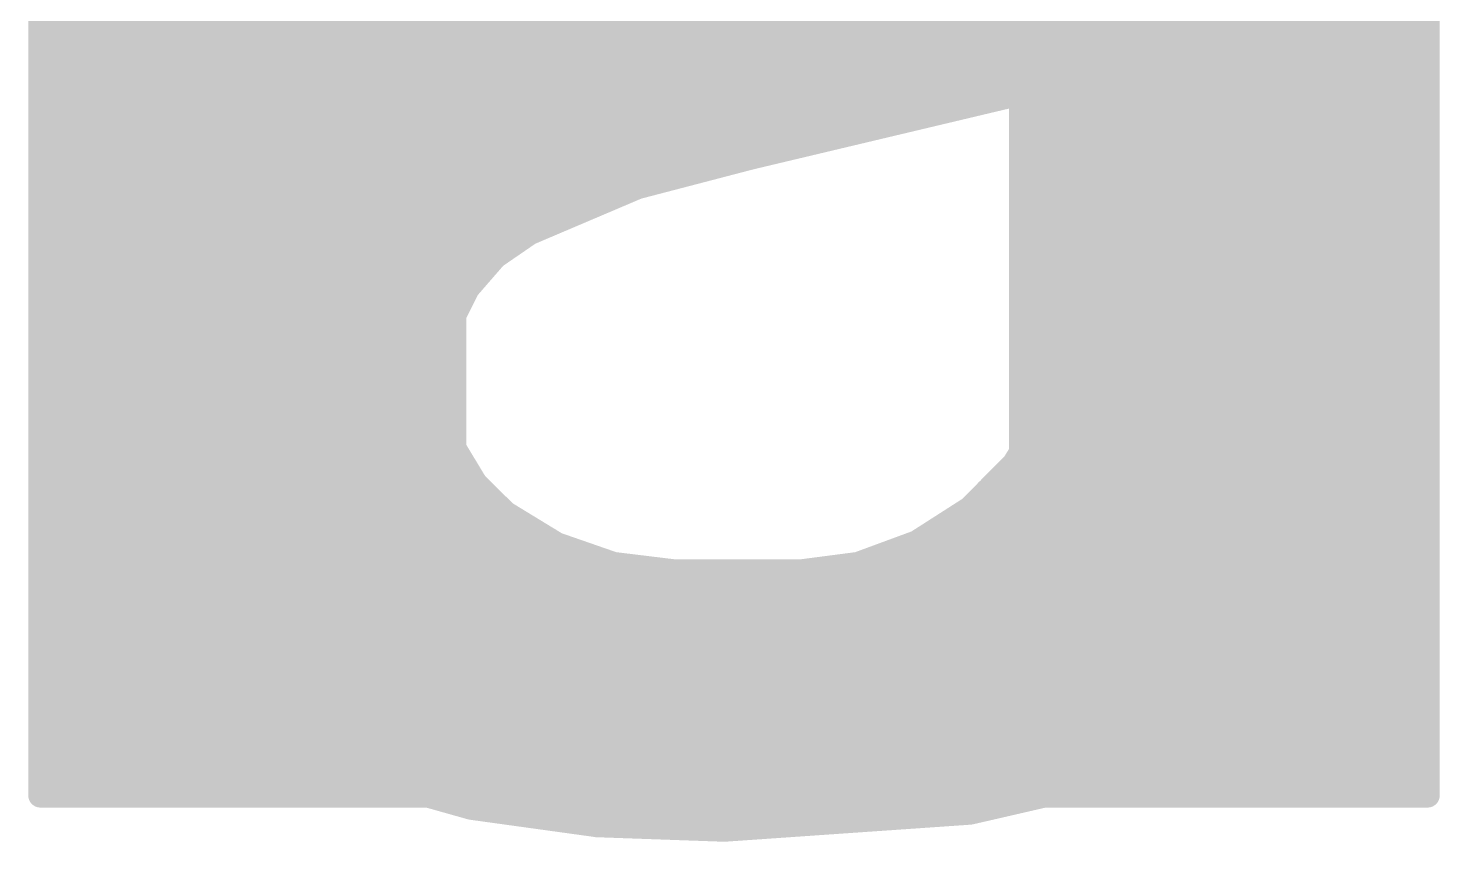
# Model space of a CAD drawing. Extents: x -19.1 to 53.5, y -15.6 to 59.8.
# Drawn here: x 34.468 to 35.941, y 20.335 to 21.184 of the extents above; entities that cross this region are included whole.
import ezdxf

# ---------------------------------------------------------------- set-up
doc = ezdxf.new("R2010")
doc.units = 0
doc.layers.add('21', color=41, linetype='CONTINUOUS')
doc.layers.add('22', color=40, linetype='CONTINUOUS')

msp = doc.modelspace()

# ---------------------------------------------------------------- linework, layer by layer
at = {"layer": '21', "const_width": 0.0254}
for points in [[(35.9283, 21.5417), (35.9283, 20.3835)], [(34.4805, 20.3835), (34.4805, 21.4401)], [(35.5041, 20.3835), (35.5041, 21.4122)], [(34.9123, 21.336), (34.9123, 20.3835)], [(34.4805, 21.1836), (34.9123, 21.1836)], [(35.5041, 21.1836), (35.9283, 21.1836)], [(34.4805, 21.1582), (34.9123, 21.1582)], [(35.5041, 21.1582), (35.9283, 21.1582)], [(34.4805, 21.1328), (34.9123, 21.1328)], [(35.5041, 21.1328), (35.9283, 21.1328)], [(34.4805, 21.1074), (34.9123, 21.1074)], [(35.5041, 21.1074), (35.9283, 21.1074)], [(34.4805, 21.082), (34.9123, 21.082)], [(35.5041, 21.082), (35.9283, 21.082)], [(34.4805, 21.0566), (34.9123, 21.0566)], [(35.5041, 21.0566), (35.9283, 21.0566)], [(34.4805, 21.0312), (34.9123, 21.0312)], [(35.5041, 21.0312), (35.9283, 21.0312)], [(34.4805, 21.0058), (34.9123, 21.0058)], [(35.5041, 21.0058), (35.9283, 21.0058)], [(34.4805, 20.9804), (34.9123, 20.9804)], [(35.5041, 20.9804), (35.9283, 20.9804)], [(34.4805, 20.955), (34.9123, 20.955)], [(35.5041, 20.955), (35.9283, 20.955)], [(34.4805, 20.9296), (34.9123, 20.9296)], [(35.5041, 20.9296), (35.9283, 20.9296)], [(34.4805, 20.9042), (34.9123, 20.9042)], [(35.5041, 20.9042), (35.9283, 20.9042)], [(34.4805, 20.8788), (34.9123, 20.8788)], [(35.5041, 20.8788), (35.9283, 20.8788)], [(34.4805, 20.8534), (34.9123, 20.8534)], [(35.5041, 20.8534), (35.9283, 20.8534)], [(34.4805, 20.828), (34.9123, 20.828)], [(35.5041, 20.828), (35.9283, 20.828)], [(34.4805, 20.8026), (34.9123, 20.8026)], [(35.5041, 20.8026), (35.9283, 20.8026)], [(34.4805, 20.7772), (34.9123, 20.7772)], [(35.5041, 20.7772), (35.9283, 20.7772)], [(34.4805, 20.7518), (34.9123, 20.7518)], [(35.5041, 20.7518), (35.9283, 20.7518)], [(34.4805, 20.7264), (34.9123, 20.7264)], [(35.5041, 20.7264), (35.9283, 20.7264)], [(34.4805, 20.701), (34.9123, 20.701)], [(35.5041, 20.701), (35.9283, 20.701)], [(34.4805, 20.6756), (34.9123, 20.6756)], [(35.5041, 20.6756), (35.9283, 20.6756)], [(34.4805, 20.6502), (34.9123, 20.6502)], [(35.5041, 20.6502), (35.9283, 20.6502)], [(34.4805, 20.6248), (34.9123, 20.6248)], [(35.5041, 20.6248), (35.9283, 20.6248)], [(34.4805, 20.5994), (34.9123, 20.5994)], [(35.5041, 20.5994), (35.9283, 20.5994)], [(34.4805, 20.574), (34.9123, 20.574)], [(35.5041, 20.574), (35.9283, 20.574)], [(34.4805, 20.5486), (34.9123, 20.5486)], [(35.5041, 20.5486), (35.9283, 20.5486)], [(34.4805, 20.5232), (34.9123, 20.5232)], [(35.5041, 20.5232), (35.9283, 20.5232)], [(34.4805, 20.4978), (34.9123, 20.4978)], [(35.5041, 20.4978), (35.9283, 20.4978)], [(34.4805, 20.4724), (34.9123, 20.4724)], [(35.5041, 20.4724), (35.9283, 20.4724)], [(34.4805, 20.447), (34.9123, 20.447)], [(35.5041, 20.447), (35.9283, 20.447)], [(34.4805, 20.4216), (34.9123, 20.4216)], [(35.5041, 20.4216), (35.9283, 20.4216)], [(34.4805, 20.3962), (34.9123, 20.3962)], [(35.5041, 20.3962), (35.9283, 20.3962)], [(34.9123, 20.3835), (34.4805, 20.3835)], [(35.9283, 20.3835), (35.5041, 20.3835)]]:
    msp.add_lwpolyline(points, dxfattribs=at)
at = {"layer": '21', "const_width": 0.0127}
for points in [[(34.4805, 21.19, 1), (34.4805, 21.1773)], [(34.9123, 21.1773, 1), (34.9123, 21.19)], [(35.5041, 21.19, 1), (35.5041, 21.1773)], [(35.9283, 21.1773, 1), (35.9283, 21.19)], [(34.4805, 21.1646, 1), (34.4805, 21.1518)], [(34.9123, 21.1518, 1), (34.9123, 21.1646)], [(35.5041, 21.1646, 1), (35.5041, 21.1518)], [(35.9283, 21.1518, 1), (35.9283, 21.1646)], [(34.4805, 21.1392, 1), (34.4805, 21.1264)], [(34.9123, 21.1264, 1), (34.9123, 21.1392)], [(35.5041, 21.1392, 1), (35.5041, 21.1264)], [(35.9283, 21.1264, 1), (35.9283, 21.1392)], [(34.4805, 21.1138, 1), (34.4805, 21.1011)], [(34.9123, 21.1011, 1), (34.9123, 21.1138)], [(35.5041, 21.1138, 1), (35.5041, 21.1011)], [(35.9283, 21.1011, 1), (35.9283, 21.1138)], [(34.4805, 21.0884, 1), (34.4805, 21.0756)], [(34.9123, 21.0756, 1), (34.9123, 21.0884)], [(35.5041, 21.0884, 1), (35.5041, 21.0756)], [(35.9283, 21.0756, 1), (35.9283, 21.0884)], [(34.4805, 21.063, 1), (34.4805, 21.0502)], [(34.9123, 21.0502, 1), (34.9123, 21.063)], [(35.5041, 21.063, 1), (35.5041, 21.0502)], [(35.9283, 21.0502, 1), (35.9283, 21.063)], [(34.4805, 21.0376, 1), (34.4805, 21.0249)], [(34.9123, 21.0249, 1), (34.9123, 21.0376)], [(35.5041, 21.0376, 1), (35.5041, 21.0249)], [(35.9283, 21.0249, 1), (35.9283, 21.0376)], [(34.4805, 21.0122, 1), (34.4805, 20.9994)], [(34.9123, 20.9994, 1), (34.9123, 21.0122)], [(35.5041, 21.0122, 1), (35.5041, 20.9994)], [(35.9283, 20.9994, 1), (35.9283, 21.0122)], [(34.4805, 20.9868, 1), (34.4805, 20.974)], [(34.9123, 20.974, 1), (34.9123, 20.9868)], [(35.5041, 20.9868, 1), (35.5041, 20.974)], [(35.9283, 20.974, 1), (35.9283, 20.9868)], [(34.4805, 20.9614, 1), (34.4805, 20.9487)], [(34.9123, 20.9487, 1), (34.9123, 20.9614)], [(35.5041, 20.9614, 1), (35.5041, 20.9487)], [(35.9283, 20.9487, 1), (35.9283, 20.9614)], [(34.4805, 20.936, 1), (34.4805, 20.9232)], [(34.9123, 20.9232, 1), (34.9123, 20.936)], [(35.5041, 20.936, 1), (35.5041, 20.9232)], [(35.9283, 20.9232, 1), (35.9283, 20.936)], [(34.4805, 20.9106, 1), (34.4805, 20.8978)], [(34.9123, 20.8978, 1), (34.9123, 20.9106)], [(35.5041, 20.9106, 1), (35.5041, 20.8978)], [(35.9283, 20.8978, 1), (35.9283, 20.9106)], [(34.4805, 20.8852, 1), (34.4805, 20.8725)], [(34.9123, 20.8725, 1), (34.9123, 20.8852)], [(35.5041, 20.8852, 1), (35.5041, 20.8725)], [(35.9283, 20.8725, 1), (35.9283, 20.8852)], [(34.4805, 20.8598, 1), (34.4805, 20.847)], [(34.9123, 20.847, 1), (34.9123, 20.8598)], [(35.5041, 20.8598, 1), (35.5041, 20.847)], [(35.9283, 20.847, 1), (35.9283, 20.8598)], [(34.4805, 20.8344, 1), (34.4805, 20.8216)], [(34.9123, 20.8216, 1), (34.9123, 20.8344)], [(35.5041, 20.8344, 1), (35.5041, 20.8216)], [(35.9283, 20.8216, 1), (35.9283, 20.8344)], [(34.4805, 20.809, 1), (34.4805, 20.7963)], [(34.9123, 20.7963, 1), (34.9123, 20.809)], [(35.5041, 20.809, 1), (35.5041, 20.7963)], [(35.9283, 20.7963, 1), (35.9283, 20.809)], [(34.4805, 20.7836, 1), (34.4805, 20.7708)], [(34.9123, 20.7708, 1), (34.9123, 20.7836)], [(35.5041, 20.7836, 1), (35.5041, 20.7708)], [(35.9283, 20.7708, 1), (35.9283, 20.7836)], [(34.4805, 20.7582, 1), (34.4805, 20.7454)], [(34.9123, 20.7454, 1), (34.9123, 20.7582)], [(35.5041, 20.7582, 1), (35.5041, 20.7454)], [(35.9283, 20.7454, 1), (35.9283, 20.7582)], [(34.4805, 20.7328, 1), (34.4805, 20.7201)], [(34.9123, 20.7201, 1), (34.9123, 20.7328)], [(35.5041, 20.7328, 1), (35.5041, 20.7201)], [(35.9283, 20.7201, 1), (35.9283, 20.7328)], [(34.4805, 20.7074, 1), (34.4805, 20.6946)], [(34.9123, 20.6946, 1), (34.9123, 20.7074)], [(35.5041, 20.7074, 1), (35.5041, 20.6946)], [(35.9283, 20.6946, 1), (35.9283, 20.7074)], [(34.4805, 20.682, 1), (34.4805, 20.6692)], [(34.9123, 20.6692, 1), (34.9123, 20.682)], [(35.5041, 20.682, 1), (35.5041, 20.6692)], [(35.9283, 20.6692, 1), (35.9283, 20.682)], [(34.4805, 20.6566, 1), (34.4805, 20.6439)], [(34.9123, 20.6439, 1), (34.9123, 20.6566)], [(35.5041, 20.6566, 1), (35.5041, 20.6439)], [(35.9283, 20.6439, 1), (35.9283, 20.6566)], [(34.4805, 20.6312, 1), (34.4805, 20.6184)], [(34.9123, 20.6184, 1), (34.9123, 20.6312)], [(35.5041, 20.6312, 1), (35.5041, 20.6184)], [(35.9283, 20.6184, 1), (35.9283, 20.6312)], [(34.4805, 20.6058, 1), (34.4805, 20.593)], [(34.9123, 20.593, 1), (34.9123, 20.6058)], [(35.5041, 20.6058, 1), (35.5041, 20.593)], [(35.9283, 20.593, 1), (35.9283, 20.6058)], [(34.4805, 20.5804, 1), (34.4805, 20.5677)], [(34.9123, 20.5677, 1), (34.9123, 20.5804)], [(35.5041, 20.5804, 1), (35.5041, 20.5677)], [(35.9283, 20.5677, 1), (35.9283, 20.5804)], [(34.4805, 20.555, 1), (34.4805, 20.5422)], [(34.9123, 20.5422, 1), (34.9123, 20.555)], [(35.5041, 20.555, 1), (35.5041, 20.5422)], [(35.9283, 20.5422, 1), (35.9283, 20.555)], [(34.4805, 20.5296, 1), (34.4805, 20.5168)], [(34.9123, 20.5168, 1), (34.9123, 20.5296)], [(35.5041, 20.5296, 1), (35.5041, 20.5168)], [(35.9283, 20.5168, 1), (35.9283, 20.5296)], [(34.4805, 20.5042, 1), (34.4805, 20.4915)], [(34.9123, 20.4915, 1), (34.9123, 20.5042)], [(35.5041, 20.5042, 1), (35.5041, 20.4915)], [(35.9283, 20.4915, 1), (35.9283, 20.5042)], [(34.4805, 20.4788, 1), (34.4805, 20.466)], [(34.9123, 20.466, 1), (34.9123, 20.4788)], [(35.5041, 20.4788, 1), (35.5041, 20.466)], [(35.9283, 20.466, 1), (35.9283, 20.4788)], [(34.4805, 20.4534, 1), (34.4805, 20.4407)], [(34.9123, 20.4407, 1), (34.9123, 20.4534)], [(35.5041, 20.4534, 1), (35.5041, 20.4407)], [(35.9283, 20.4407, 1), (35.9283, 20.4534)], [(34.4805, 20.428, 1), (34.4805, 20.4153)], [(34.9123, 20.4153, 1), (34.9123, 20.428)], [(35.5041, 20.428, 1), (35.5041, 20.4153)], [(35.9283, 20.4153, 1), (35.9283, 20.428)], [(34.4805, 20.4026, 1), (34.4805, 20.3898)], [(34.9123, 20.3898, 1), (34.9123, 20.4026)], [(35.5041, 20.4026, 1), (35.5041, 20.3898)], [(35.9283, 20.3898, 1), (35.9283, 20.4026)], [(34.4805, 20.3899, 1), (34.4805, 20.3772)], [(34.9123, 20.3772, 1), (34.9123, 20.3899)], [(35.5041, 20.3899, 1), (35.5041, 20.3772)], [(35.9283, 20.3772, 1), (35.9283, 20.3899)], [(34.4742, 20.3835, 1), (34.4868, 20.3835)], [(34.906, 20.3835, 1), (34.9186, 20.3835)], [(35.4978, 20.3835, 1), (35.5104, 20.3835)], [(35.922, 20.3835, 1), (35.9346, 20.3835)]]:
    msp.add_lwpolyline(points, format="xyb", dxfattribs=at)
at = {"layer": '22', "const_width": 0.0254}
for points in [[(34.7091, 20.9626), (35.5346, 21.4427)], [(35.5651, 21.4274), (35.1257, 21.1658)], [(35.7413, 21.2085), (35.6662, 21.1659)], [(34.5948, 21.1506), (34.6639, 21.2015)], [(34.6397, 21.1836), (35.1556, 21.1836)], [(35.0891, 21.1836), (35.6974, 21.1836)], [(35.1257, 21.1658), (34.7015, 20.9347)], [(35.6662, 21.1659), (35.5854, 21.1353)], [(34.5616, 21.1156), (34.5948, 21.1506)], [(34.6051, 21.1582), (35.1118, 21.1582)], [(35.0454, 21.1582), (35.6459, 21.1582)], [(34.5779, 21.1328), (35.0651, 21.1328)], [(35.0017, 21.1328), (35.5749, 21.1328)], [(35.5854, 21.1353), (35.2222, 21.049)], [(34.5364, 21.0744), (34.5616, 21.1156)], [(34.5566, 21.1074), (35.0185, 21.1074)], [(34.9581, 21.1074), (35.468, 21.1074)], [(34.5026, 20.9741), (34.5364, 21.0744)], [(34.541, 21.082), (34.9719, 21.082)], [(34.9144, 21.082), (35.3611, 21.082)], [(34.5304, 21.0566), (34.9253, 21.0566)], [(34.8707, 21.0566), (35.2542, 21.0566)], [(35.2222, 21.049), (35.1037, 21.0181)], [(34.5219, 21.0312), (34.8786, 21.0312)], [(34.8271, 21.0312), (35.154, 21.0312)], [(35.1037, 21.0181), (34.991, 20.9702)], [(34.5133, 21.0058), (34.832, 21.0058)], [(34.7834, 21.0058), (35.0748, 21.0058)], [(34.4932, 20.8686), (34.5026, 20.9741)], [(34.5048, 20.9804), (34.7854, 20.9804)], [(34.7397, 20.9804), (35.015, 20.9804)], [(34.991, 20.9702), (34.955, 20.9455)], [(34.5009, 20.955), (34.7388, 20.955)], [(34.6913, 20.9271), (34.7091, 20.9626)], [(34.7053, 20.955), (34.9688, 20.955)], [(34.955, 20.9455), (34.9264, 20.9126)], [(34.4986, 20.9296), (34.7032, 20.9296)], [(34.8031, 20.5943), (34.6913, 20.9271)], [(34.6926, 20.9296), (34.9412, 20.9296)], [(34.7015, 20.9347), (34.8107, 20.6096)], [(34.9264, 20.9126), (34.9069, 20.8736)], [(34.4964, 20.9042), (34.7117, 20.9042)], [(34.699, 20.9042), (34.9222, 20.9042)], [(34.4941, 20.8788), (34.7203, 20.8788)], [(34.7075, 20.8788), (34.9095, 20.8788)], [(35.2044, 20.5207), (35.9283, 20.8788)], [(35.9283, 20.8788), (35.2146, 20.5029)], [(35.5422, 20.8737), (35.5422, 20.8788)], [(35.5422, 20.8788), (35.9283, 20.8788)], [(35.9283, 20.8788), (35.9258, 20.8432)], [(34.5008, 20.7645), (34.4932, 20.8686)], [(34.9069, 20.8736), (34.8978, 20.831)], [(35.5392, 20.8221), (35.5422, 20.8737)], [(34.4943, 20.8534), (34.7288, 20.8534)], [(34.7161, 20.8534), (34.9025, 20.8534)], [(35.541, 20.8534), (35.8801, 20.8534)], [(35.877, 20.8534), (35.9265, 20.8534)], [(35.9258, 20.8432), (35.9156, 20.7848)], [(34.4962, 20.828), (34.7373, 20.828)], [(34.7246, 20.828), (34.8979, 20.828)], [(34.8978, 20.831), (34.8996, 20.7874)], [(35.5236, 20.7729), (35.5392, 20.8221)], [(35.5395, 20.828), (35.8319, 20.828)], [(35.8256, 20.828), (35.9231, 20.828)], [(34.498, 20.8026), (34.7459, 20.8026)], [(34.7331, 20.8026), (34.899, 20.8026)], [(35.533, 20.8026), (35.7836, 20.8026)], [(35.7743, 20.8026), (35.9187, 20.8026)], [(34.4999, 20.7772), (34.7544, 20.7772)], [(34.7417, 20.7772), (34.9027, 20.7772)], [(34.8996, 20.7874), (34.9122, 20.7458)], [(35.525, 20.7772), (35.7354, 20.7772)], [(35.7229, 20.7772), (35.913, 20.7772)], [(35.9156, 20.7848), (35.8724, 20.6578)], [(34.5151, 20.6981), (34.5008, 20.7645)], [(35.4965, 20.7289), (35.5236, 20.7729)], [(34.5035, 20.7518), (34.7629, 20.7518)], [(34.7502, 20.7518), (34.9104, 20.7518)], [(35.5106, 20.7518), (35.6872, 20.7518)], [(35.6716, 20.7518), (35.9044, 20.7518)], [(34.9122, 20.7458), (34.9347, 20.7086)], [(34.509, 20.7264), (34.7715, 20.7264)], [(34.7587, 20.7264), (34.9239, 20.7264)], [(35.4503, 20.6826), (35.4965, 20.7289)], [(35.494, 20.7264), (35.6389, 20.7264)], [(35.6202, 20.7264), (35.8957, 20.7264)], [(34.9347, 20.7086), (34.9656, 20.6781)], [(34.5145, 20.701), (34.78, 20.701)], [(34.5417, 20.6355), (34.5151, 20.6981)], [(34.7673, 20.701), (34.9424, 20.701)], [(35.4686, 20.701), (35.5907, 20.701)], [(35.5689, 20.701), (35.8871, 20.701)], [(34.5246, 20.6756), (34.7885, 20.6756)], [(34.7758, 20.6756), (34.9697, 20.6756)], [(34.9656, 20.6781), (35.0192, 20.6454)], [(35.3953, 20.6474), (35.4503, 20.6826)], [(35.4393, 20.6756), (35.5425, 20.6756)], [(35.5175, 20.6756), (35.8785, 20.6756)], [(35.8724, 20.6578), (35.8415, 20.5983)], [(34.5354, 20.6502), (34.7971, 20.6502)], [(34.7843, 20.6502), (35.0114, 20.6502)], [(35.0192, 20.6454), (35.0786, 20.6248)], [(35.3339, 20.6248), (35.3953, 20.6474)], [(35.3996, 20.6502), (35.4943, 20.6502)], [(35.4662, 20.6502), (35.8685, 20.6502)], [(34.5796, 20.5791), (34.5417, 20.6355)], [(34.5489, 20.6248), (34.8056, 20.6248)], [(34.7929, 20.6248), (35.0787, 20.6248)], [(35.0786, 20.6248), (35.1409, 20.6172)], [(35.1409, 20.6172), (35.2755, 20.6172)], [(35.2755, 20.6172), (35.3339, 20.6248)], [(35.3339, 20.6248), (35.446, 20.6248)], [(35.4148, 20.6248), (35.8553, 20.6248)], [(34.566, 20.5994), (34.8559, 20.5994)], [(34.8014, 20.5994), (35.3978, 20.5994)], [(34.8107, 20.6096), (35.2044, 20.5207)], [(35.3635, 20.5994), (35.8421, 20.5994)], [(35.2146, 20.5029), (34.8031, 20.5943)], [(35.8415, 20.5983), (35.7995, 20.5459)], [(34.6522, 20.5048), (34.5796, 20.5791)], [(34.5846, 20.574), (34.9684, 20.574)], [(34.8945, 20.574), (35.3496, 20.574)], [(35.3121, 20.574), (35.822, 20.574)], [(34.6094, 20.5486), (35.0808, 20.5486)], [(35.0089, 20.5486), (35.3014, 20.5486)], [(35.2608, 20.5486), (35.8016, 20.5486)], [(35.7995, 20.5459), (35.748, 20.5029)], [(34.6342, 20.5232), (35.1933, 20.5232)], [(35.1232, 20.5232), (35.2531, 20.5232)], [(35.2095, 20.5232), (35.7723, 20.5232)], [(34.7366, 20.4442), (34.6522, 20.5048)], [(34.6619, 20.4978), (35.74, 20.4978)], [(35.748, 20.5029), (35.6286, 20.4267)], [(34.6973, 20.4724), (35.7002, 20.4724)], [(34.7326, 20.447), (35.6604, 20.447)], [(34.8301, 20.399), (34.7366, 20.4442)], [(35.6286, 20.4267), (35.5429, 20.3869)], [(34.7834, 20.4216), (35.6176, 20.4216)], [(34.9301, 20.3708), (34.8301, 20.399)], [(34.8402, 20.3962), (35.5629, 20.3962)], [(35.5429, 20.3869), (35.4508, 20.3657)], [(35.0616, 20.3526), (34.9301, 20.3708)], [(34.9301, 20.3708), (35.4729, 20.3708)], [(35.4508, 20.3657), (35.1942, 20.3479)], [(35.1942, 20.3479), (35.0616, 20.3526)]]:
    msp.add_lwpolyline(points, dxfattribs=at)
at = {"layer": '22', "const_width": 0.0127}
for points in [[(34.6397, 21.19, 1), (34.6397, 21.1773)], [(35.0891, 21.19, 1), (35.0891, 21.1773)], [(35.1556, 21.1773, 1), (35.1556, 21.19)], [(35.6974, 21.1773, 1), (35.6974, 21.19)], [(35.1225, 21.1713, 1), (35.1289, 21.1603)], [(35.1287, 21.1602, 1), (35.1227, 21.1714)], [(35.6631, 21.1714, 1), (35.6693, 21.1603)], [(35.6684, 21.1599, 1), (35.6639, 21.1718)], [(34.591, 21.1557, 1), (34.5986, 21.1455)], [(34.5994, 21.1462, 1), (34.5902, 21.155)], [(34.6051, 21.1646, 1), (34.6051, 21.1518)], [(35.0454, 21.1646, 1), (35.0454, 21.1518)], [(35.1118, 21.1518, 1), (35.1118, 21.1646)], [(35.6459, 21.1518, 1), (35.6459, 21.1646)], [(34.5779, 21.1392, 1), (34.5779, 21.1264)], [(35.0017, 21.1392, 1), (35.0017, 21.1264)], [(35.0651, 21.1264, 1), (35.0651, 21.1392)], [(35.5749, 21.1264, 1), (35.5749, 21.1392)], [(35.5832, 21.1412, 1), (35.5876, 21.1294)], [(35.5869, 21.1291, 1), (35.5839, 21.1415)], [(34.567, 21.1123, 1), (34.5561, 21.1189)], [(34.5566, 21.1138, 1), (34.5566, 21.1011)], [(34.557, 21.12, 1), (34.5662, 21.1112)], [(34.9581, 21.1138, 1), (34.9581, 21.1011)], [(35.0185, 21.1011, 1), (35.0185, 21.1138)], [(35.468, 21.1011, 1), (35.468, 21.1138)], [(34.531, 21.0777, 1), (34.5418, 21.0711)], [(34.5424, 21.0724, 1), (34.5304, 21.0764)], [(34.541, 21.0884, 1), (34.541, 21.0756)], [(34.9144, 21.0884, 1), (34.9144, 21.0756)], [(34.9719, 21.0756, 1), (34.9719, 21.0884)], [(35.3611, 21.0756, 1), (35.3611, 21.0884)], [(34.5304, 21.063, 1), (34.5304, 21.0502)], [(34.8707, 21.063, 1), (34.8707, 21.0502)], [(34.9253, 21.0502, 1), (34.9253, 21.063)], [(35.2542, 21.0502, 1), (35.2542, 21.063)], [(35.2207, 21.0552, 1), (35.2237, 21.0428)], [(35.2238, 21.0429, 1), (35.2206, 21.0551)], [(34.5219, 21.0376, 1), (34.5219, 21.0249)], [(34.8271, 21.0376, 1), (34.8271, 21.0249)], [(34.8786, 21.0249, 1), (34.8786, 21.0376)], [(35.154, 21.0249, 1), (35.154, 21.0376)], [(35.1021, 21.0242, 1), (35.1053, 21.0119)], [(35.1062, 21.0122, 1), (35.1012, 21.0239)], [(34.5133, 21.0122, 1), (34.5133, 20.9994)], [(34.7834, 21.0122, 1), (34.7834, 20.9994)], [(34.832, 20.9994, 1), (34.832, 21.0122)], [(35.0748, 20.9994, 1), (35.0748, 21.0122)], [(34.4966, 20.9761, 1), (34.5086, 20.972)], [(34.5089, 20.9735, 1), (34.4963, 20.9746)], [(34.5048, 20.9868, 1), (34.5048, 20.974)], [(34.7397, 20.9868, 1), (34.7397, 20.974)], [(34.7854, 20.974, 1), (34.7854, 20.9868)], [(34.9885, 20.976, 1), (34.9935, 20.9644)], [(34.9946, 20.965, 1), (34.9874, 20.9754)], [(35.015, 20.974, 1), (35.015, 20.9868)], [(34.5009, 20.9614, 1), (34.5009, 20.9487)], [(34.7053, 20.9614, 1), (34.7053, 20.9487)], [(34.7059, 20.9681, 1), (34.7123, 20.9571)], [(34.7148, 20.9598, 1), (34.7034, 20.9654)], [(34.7388, 20.9487, 1), (34.7388, 20.9614)], [(34.9688, 20.9487, 1), (34.9688, 20.9614)], [(34.9514, 20.9508, 1), (34.9586, 20.9403)], [(34.9598, 20.9414, 1), (34.9502, 20.9497)], [(34.4986, 20.936, 1), (34.4986, 20.9232)], [(34.6973, 20.9291, 1), (34.6853, 20.9251)], [(34.6856, 20.9299, 1), (34.697, 20.9243)], [(34.6926, 20.936, 1), (34.6926, 20.9232)], [(34.7075, 20.9367, 1), (34.6955, 20.9327)], [(34.6985, 20.9403, 1), (34.7045, 20.9291)], [(34.7032, 20.9232, 1), (34.7032, 20.936)], [(34.9412, 20.9232, 1), (34.9412, 20.936)], [(34.9216, 20.9168, 1), (34.9312, 20.9085)], [(34.9321, 20.9098, 1), (34.9207, 20.9155)], [(34.4964, 20.9106, 1), (34.4964, 20.8978)], [(34.699, 20.9106, 1), (34.699, 20.8978)], [(34.7117, 20.8978, 1), (34.7117, 20.9106)], [(34.9222, 20.8978, 1), (34.9222, 20.9106)], [(34.4941, 20.8852, 1), (34.4941, 20.8725)], [(34.7075, 20.8852, 1), (34.7075, 20.8725)], [(34.7203, 20.8725, 1), (34.7203, 20.8852)], [(34.9095, 20.8725, 1), (34.9095, 20.8852)], [(35.5422, 20.8852, 1), (35.5422, 20.8725)], [(35.5485, 20.8788, 1), (35.5359, 20.8788)], [(35.9346, 20.8784, 1), (35.922, 20.8792)], [(35.9313, 20.8732, 1), (35.9253, 20.8844)], [(35.9311, 20.8731, 1), (35.9255, 20.8845)], [(35.9283, 20.8725, 1), (35.9283, 20.8852)], [(34.4995, 20.8691, 1), (34.4869, 20.8681)], [(34.9012, 20.8765, 1), (34.9126, 20.8708)], [(34.9131, 20.8723, 1), (34.9007, 20.875)], [(35.5485, 20.8733, 1), (35.5359, 20.8741)], [(35.5359, 20.8737, 1), (35.5485, 20.8737)], [(34.4869, 20.8692, 1), (34.4995, 20.868)], [(34.4943, 20.8598, 1), (34.4943, 20.847)], [(34.7161, 20.8598, 1), (34.7161, 20.847)], [(34.7288, 20.847, 1), (34.7288, 20.8598)], [(34.9025, 20.847, 1), (34.9025, 20.8598)], [(35.541, 20.8598, 1), (35.541, 20.847)], [(35.877, 20.8598, 1), (35.877, 20.847)], [(35.8801, 20.847, 1), (35.8801, 20.8598)], [(35.9265, 20.847, 1), (35.9265, 20.8598)], [(35.9195, 20.8436, 1), (35.9321, 20.8428)], [(35.9321, 20.8421, 1), (35.9195, 20.8443)], [(34.4962, 20.8344, 1), (34.4962, 20.8216)], [(34.7246, 20.8344, 1), (34.7246, 20.8216)], [(34.7373, 20.8216, 1), (34.7373, 20.8344)], [(34.9041, 20.8312, 1), (34.8914, 20.8307)], [(34.8915, 20.8323, 1), (34.904, 20.8297)], [(34.8979, 20.8216, 1), (34.8979, 20.8344)], [(35.5395, 20.8344, 1), (35.5395, 20.8216)], [(35.5452, 20.8202, 1), (35.5331, 20.824)], [(35.8256, 20.8344, 1), (35.8256, 20.8216)], [(35.8319, 20.8216, 1), (35.8319, 20.8344)], [(35.9231, 20.8216, 1), (35.9231, 20.8344)], [(35.5328, 20.8225, 1), (35.5455, 20.8218)], [(34.498, 20.809, 1), (34.498, 20.7963)], [(34.7331, 20.809, 1), (34.7331, 20.7963)], [(34.7459, 20.7963, 1), (34.7459, 20.809)], [(34.899, 20.7963, 1), (34.899, 20.809)], [(35.533, 20.809, 1), (35.533, 20.7963)], [(35.7743, 20.809, 1), (35.7743, 20.7963)], [(35.7836, 20.7963, 1), (35.7836, 20.809)], [(35.9187, 20.7963, 1), (35.9187, 20.809)], [(34.4999, 20.7836, 1), (34.4999, 20.7708)], [(34.7417, 20.7836, 1), (34.7417, 20.7708)], [(34.7544, 20.7708, 1), (34.7544, 20.7836)], [(34.9057, 20.7892, 1), (34.8935, 20.7856)], [(34.8933, 20.7871, 1), (34.9059, 20.7877)], [(34.9027, 20.7708, 1), (34.9027, 20.7836)], [(35.525, 20.7836, 1), (35.525, 20.7708)], [(35.7229, 20.7836, 1), (35.7229, 20.7708)], [(35.7354, 20.7708, 1), (35.7354, 20.7836)], [(35.9093, 20.7859, 1), (35.9219, 20.7837)], [(35.9216, 20.7828, 1), (35.9096, 20.7868)], [(35.913, 20.7708, 1), (35.913, 20.7836)], [(34.507, 20.7658, 1), (34.4946, 20.7632)], [(35.5176, 20.7748, 1), (35.5297, 20.771)], [(35.529, 20.7695, 1), (35.5182, 20.7762)], [(34.4945, 20.764, 1), (34.5071, 20.765)], [(34.5035, 20.7582, 1), (34.5035, 20.7454)], [(34.7502, 20.7582, 1), (34.7502, 20.7454)], [(34.7629, 20.7454, 1), (34.7629, 20.7582)], [(34.9104, 20.7454, 1), (34.9104, 20.7582)], [(35.5106, 20.7582, 1), (35.5106, 20.7454)], [(35.6716, 20.7582, 1), (35.6716, 20.7454)], [(35.6872, 20.7454, 1), (35.6872, 20.7582)], [(35.9044, 20.7454, 1), (35.9044, 20.7582)], [(34.9176, 20.7491, 1), (34.9068, 20.7425)], [(34.9061, 20.744, 1), (34.9183, 20.7477)], [(34.509, 20.7328, 1), (34.509, 20.7201)], [(34.7587, 20.7328, 1), (34.7587, 20.7201)], [(34.7715, 20.7201, 1), (34.7715, 20.7328)], [(34.9239, 20.7201, 1), (34.9239, 20.7328)], [(35.494, 20.7328, 1), (35.494, 20.7201)], [(35.4911, 20.7322, 1), (35.5019, 20.7256)], [(35.501, 20.7244, 1), (35.492, 20.7334)], [(35.6202, 20.7328, 1), (35.6202, 20.7201)], [(35.6389, 20.7201, 1), (35.6389, 20.7328)], [(35.8957, 20.7201, 1), (35.8957, 20.7328)], [(34.9391, 20.7131, 1), (34.9302, 20.7041)], [(34.9292, 20.7053, 1), (34.9401, 20.7119)], [(34.5145, 20.7074, 1), (34.5145, 20.6946)], [(34.5209, 20.7005, 1), (34.5092, 20.6956)], [(34.5089, 20.6967, 1), (34.5213, 20.6994)], [(34.7673, 20.7074, 1), (34.7673, 20.6946)], [(34.78, 20.6946, 1), (34.78, 20.7074)], [(34.9424, 20.6946, 1), (34.9424, 20.7074)], [(35.4686, 20.7074, 1), (35.4686, 20.6946)], [(35.5689, 20.7074, 1), (35.5689, 20.6946)], [(35.5907, 20.6946, 1), (35.5907, 20.7074)], [(35.8871, 20.6946, 1), (35.8871, 20.7074)], [(34.5246, 20.682, 1), (34.5246, 20.6692)], [(34.7758, 20.682, 1), (34.7758, 20.6692)], [(34.7885, 20.6692, 1), (34.7885, 20.682)], [(34.9689, 20.6835, 1), (34.9623, 20.6727)], [(34.9611, 20.6736, 1), (34.9701, 20.6826)], [(34.9697, 20.6692, 1), (34.9697, 20.682)], [(35.4393, 20.682, 1), (35.4393, 20.6692)], [(35.4458, 20.6871, 1), (35.4548, 20.6782)], [(35.4537, 20.6773, 1), (35.4469, 20.688)], [(35.5175, 20.682, 1), (35.5175, 20.6692)], [(35.5425, 20.6692, 1), (35.5425, 20.682)], [(35.8785, 20.6692, 1), (35.8785, 20.682)], [(35.878, 20.6549, 1), (35.8668, 20.6607)], [(34.5354, 20.6566, 1), (34.5354, 20.6439)], [(34.7843, 20.6566, 1), (34.7843, 20.6439)], [(34.7971, 20.6439, 1), (34.7971, 20.6566)], [(35.0114, 20.6439, 1), (35.0114, 20.6566)], [(35.0213, 20.6514, 1), (35.0172, 20.6394)], [(35.0159, 20.64, 1), (35.0225, 20.6509)], [(35.3918, 20.6527, 1), (35.3987, 20.642)], [(35.3974, 20.6414, 1), (35.3931, 20.6533)], [(35.3996, 20.6566, 1), (35.3996, 20.6439)], [(35.4662, 20.6566, 1), (35.4662, 20.6439)], [(35.4943, 20.6439, 1), (35.4943, 20.6566)], [(35.8664, 20.6598, 1), (35.8784, 20.6558)], [(35.8685, 20.6439, 1), (35.8685, 20.6566)], [(34.5469, 20.639, 1), (34.5364, 20.632)], [(34.5358, 20.633, 1), (34.5475, 20.638)], [(34.5489, 20.6312, 1), (34.5489, 20.6184)], [(34.7929, 20.6312, 1), (34.7929, 20.6184)], [(34.8056, 20.6184, 1), (34.8056, 20.6312)], [(35.0793, 20.6311, 1), (35.0778, 20.6185)], [(35.0765, 20.6188, 1), (35.0806, 20.6308)], [(35.0787, 20.6184, 1), (35.0787, 20.6312)], [(35.1409, 20.6236, 1), (35.1409, 20.6108)], [(35.1401, 20.6109, 1), (35.1417, 20.6235)], [(35.2747, 20.6235, 1), (35.2763, 20.6109)], [(35.2755, 20.6108, 1), (35.2755, 20.6236)], [(35.3339, 20.6312, 1), (35.3339, 20.6184)], [(35.3317, 20.6308, 1), (35.3361, 20.6188)], [(35.3347, 20.6185, 1), (35.3331, 20.6311)], [(35.4148, 20.6312, 1), (35.4148, 20.6184)], [(35.446, 20.6184, 1), (35.446, 20.6312)], [(35.8553, 20.6184, 1), (35.8553, 20.6312)], [(34.566, 20.6058, 1), (34.566, 20.593)], [(34.8014, 20.6058, 1), (34.8014, 20.593)], [(34.8121, 20.6158, 1), (34.8093, 20.6034)], [(34.8047, 20.6076, 1), (34.8167, 20.6116)], [(34.8559, 20.593, 1), (34.8559, 20.6058)], [(35.3635, 20.6058, 1), (35.3635, 20.593)], [(35.3978, 20.593, 1), (35.3978, 20.6058)], [(35.8421, 20.593, 1), (35.8421, 20.6058)], [(34.8045, 20.6005, 1), (34.8017, 20.5881)], [(34.7971, 20.5923, 1), (34.8091, 20.5963)], [(35.8358, 20.6012, 1), (35.8471, 20.5953)], [(35.8464, 20.5943, 1), (35.8365, 20.6022)], [(34.5841, 20.5835, 1), (34.5751, 20.5747)], [(34.5743, 20.5756, 1), (34.5849, 20.5826)], [(34.5846, 20.5804, 1), (34.5846, 20.5677)], [(34.8945, 20.5804, 1), (34.8945, 20.5677)], [(34.9684, 20.5677, 1), (34.9684, 20.5804)], [(35.3121, 20.5804, 1), (35.3121, 20.5677)], [(35.3496, 20.5677, 1), (35.3496, 20.5804)], [(35.822, 20.5677, 1), (35.822, 20.5804)], [(34.6094, 20.555, 1), (34.6094, 20.5422)], [(35.0089, 20.555, 1), (35.0089, 20.5422)], [(35.0808, 20.5422, 1), (35.0808, 20.555)], [(35.2608, 20.555, 1), (35.2608, 20.5422)], [(35.3014, 20.5422, 1), (35.3014, 20.555)], [(35.7945, 20.5499, 1), (35.8044, 20.542)], [(35.8035, 20.5411, 1), (35.7954, 20.5508)], [(35.8016, 20.5422, 1), (35.8016, 20.555)], [(34.6342, 20.5296, 1), (34.6342, 20.5168)], [(35.1232, 20.5296, 1), (35.1232, 20.5168)], [(35.1933, 20.5168, 1), (35.1933, 20.5296)], [(35.2016, 20.5264, 1), (35.2072, 20.515)], [(35.203, 20.5145, 1), (35.2058, 20.5269)], [(35.2095, 20.5296, 1), (35.2095, 20.5168)], [(35.2531, 20.5168, 1), (35.2531, 20.5296)], [(35.7723, 20.5168, 1), (35.7723, 20.5296)], [(34.6559, 20.51, 1), (34.6485, 20.4996)], [(34.6477, 20.5004, 1), (34.6567, 20.5092)], [(34.6619, 20.5042, 1), (34.6619, 20.4915)], [(35.2116, 20.5085, 1), (35.2176, 20.4973)], [(35.2132, 20.4967, 1), (35.216, 20.5091)], [(35.74, 20.4915, 1), (35.74, 20.5042)], [(35.7439, 20.5078, 1), (35.7521, 20.498)], [(35.7514, 20.4975, 1), (35.7446, 20.5083)], [(34.6973, 20.4788, 1), (34.6973, 20.466)], [(35.7002, 20.466, 1), (35.7002, 20.4788)], [(34.7326, 20.4534, 1), (34.7326, 20.4407)], [(34.7393, 20.4499, 1), (34.7338, 20.4384)], [(34.7329, 20.439, 1), (34.7403, 20.4493)], [(35.6604, 20.4407, 1), (35.6604, 20.4534)], [(35.6252, 20.4321, 1), (35.632, 20.4213)], [(35.6313, 20.4209, 1), (35.6259, 20.4325)], [(34.7834, 20.428, 1), (34.7834, 20.4153)], [(35.6176, 20.4153, 1), (35.6176, 20.428)], [(34.8319, 20.4052, 1), (34.8284, 20.3929)], [(34.8274, 20.3933, 1), (34.8329, 20.4048)], [(34.8402, 20.4026, 1), (34.8402, 20.3898)], [(35.5629, 20.3898, 1), (35.5629, 20.4026)], [(35.5402, 20.3927, 1), (35.5456, 20.3812)], [(35.5443, 20.3807, 1), (35.5415, 20.3931)], [(34.931, 20.3771, 1), (34.9292, 20.3645)], [(34.9301, 20.3772, 1), (34.9301, 20.3645)], [(34.9284, 20.3647, 1), (34.9318, 20.3769)], [(35.4494, 20.3719, 1), (35.4522, 20.3595)], [(35.4512, 20.3594, 1), (35.4504, 20.372)], [(35.4729, 20.3645, 1), (35.4729, 20.3772)], [(35.0618, 20.3589, 1), (35.0613, 20.3462)], [(35.0607, 20.3463, 1), (35.0624, 20.3589)], [(35.1938, 20.3542, 1), (35.1946, 20.3416)], [(35.194, 20.3416, 1), (35.1944, 20.3542)]]:
    msp.add_lwpolyline(points, format="xyb", dxfattribs=at)

doc.saveas('drawing.dxf')
